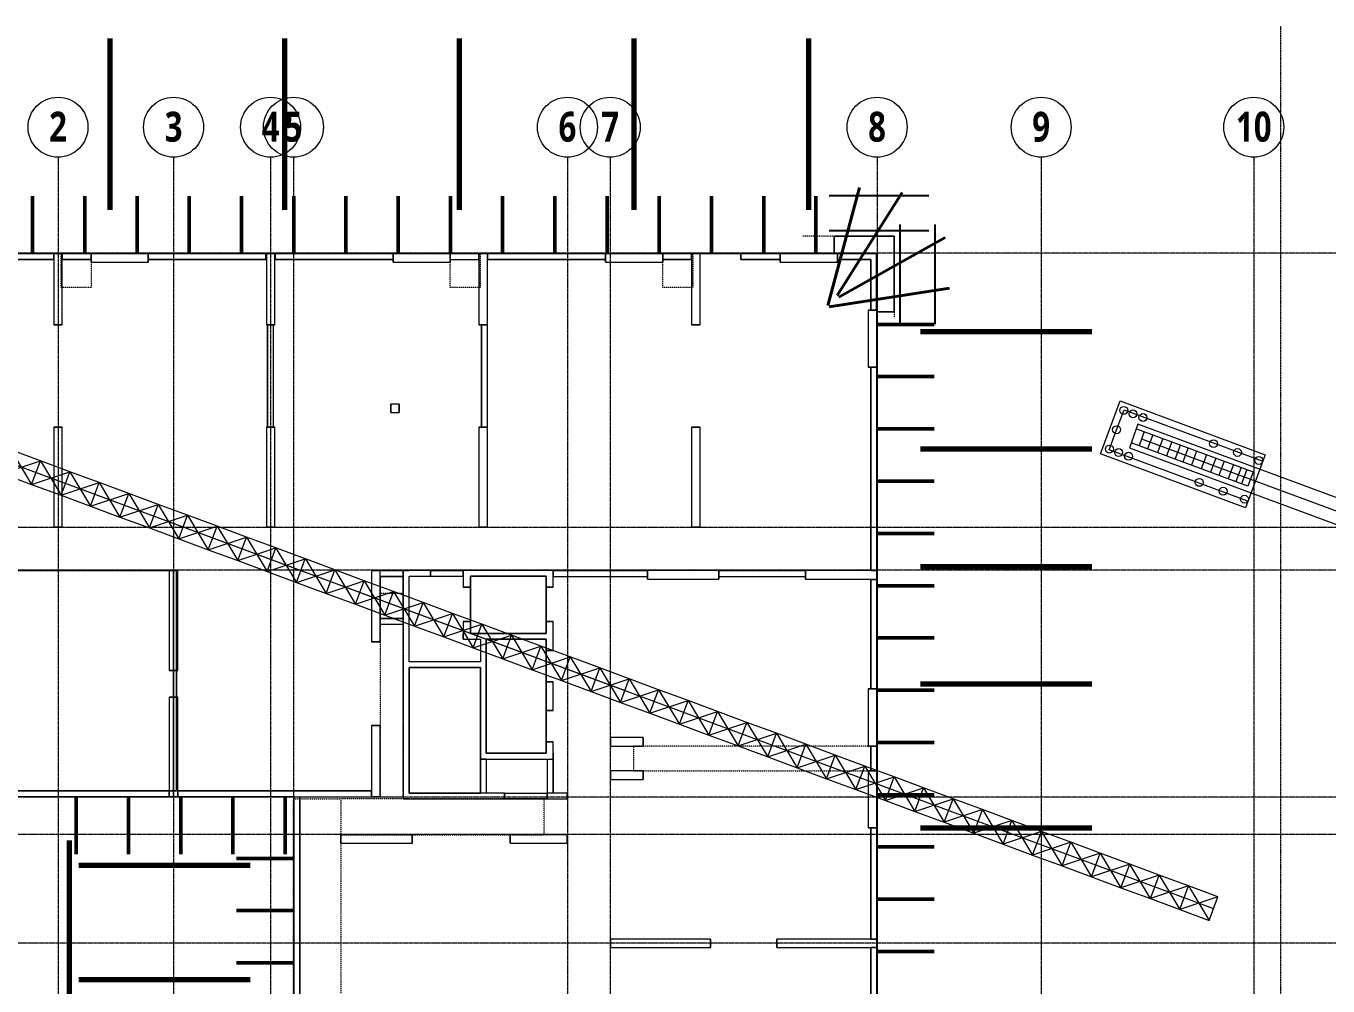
# Model space of a CAD drawing. Header units: millimetres. Extents: x -41779 to 122129, y -6962 to 59838.
# Drawn here: x -18287 to 27333, y 26224 to 59838 of the extents above; entities that cross this region are included whole.
import ezdxf

# ---------------------------------------------------------------- set-up
doc = ezdxf.new("R2010")
doc.units = ezdxf.units.MM
for name, pattern in [('Dash', [6.35, 3.175, -3.175]), ('Dash Dot 3mm', [5, 3, -1, 0, -1]), ('Grid Line', [10, 8, -1, 0, -1])]:
    doc.linetypes.add(name, pattern=pattern)
for name, color, linetype, lineweight in [('A-ANNO-MATC', 214, 'Dash Dot 3mm', 9), ('A-DETL', 90, 'Continuous', 5), ('A-DETL-HDLN', 90, 'Dash', 5), ('A-FLOR', 192, 'Continuous', 5), ('A-WALL', 113, 'Continuous', 15), ('S-BEAM', 12, 'Continuous', 15), ('S-GRID', 1, 'Continuous', 5), ('S-GRID-IDEN', 1, 'Continuous', 9), ('Site Planning 180317_dwg', 8, 'Continuous', 5), ('VATLIEU', 32, 'Continuous', 13)]:
    doc.layers.add(name, color=color, linetype=linetype, lineweight=lineweight)
doc.styles.add('Roboto_B', font='Roboto-Bold.ttf', dxfattribs={"width": 0.8, "height": 1050})

# ---------------------------------------------------------------- blocks, each defined once
blk = doc.blocks.new('BMS-SUPPER STRUCTURE_180317_rvt-1-Level 2 -  I120')
at = {"layer": 'A-FLOR', "color": 9}
for p, q in [((10033, 52481), (12133, 52481)), ((10033, 51871), (10033, 52481)), ((12133, 52481), (12133, 49831)), ((-20127, 51871), (-17317, 51871)), ((-17317, 51871), (-17017, 51871)), ((-17017, 51871), (-16007, 51871)), ((-16007, 51871), (-14007, 51871)), ((-14007, 51871), (-9880, 51871)), ((-9880, 51871), (-9867, 51871)), ((-9867, 51871), (-9567, 51871)), ((-9567, 51871), (-9554, 51871)), ((-9554, 51871), (-5427, 51871)), ((-5427, 51871), (-3427, 51871)), ((-3427, 51871), (-2417, 51871)), ((-2417, 51871), (-2117, 51871)), ((-2117, 51871), (2023, 51871)), ((2023, 51871), (4023, 51871)), ((4023, 51871), (5033, 51871)), ((5033, 51871), (5333, 51871)), ((5333, 51871), (8143, 51871)), ((8143, 51871), (10143, 51871)), ((10143, 51871), (10033, 51871)), ((10033, 51871), (10143, 51871)), ((10143, 51871), (11523, 51871)), ((11523, 51871), (10143, 51871)), ((10143, 51871), (11523, 51871)), ((11523, 51871), (11523, 49891)), ((11523, 49891), (11523, 51871)), ((11523, 51871), (11523, 49891)), ((11523, 49891), (11523, 47891)), ((11523, 49831), (11523, 49891)), ((11523, 49891), (11523, 49831)), ((12133, 49831), (11523, 49831)), ((11523, 47891), (11523, 40771)), ((-13267, 40771), (-20007, 40771)), ((-20007, 40771), (-13267, 40771)), ((-13117, 40771), (-13267, 40771)), ((-13267, 40771), (-13012, 40771)), ((-13117, 37271), (-13117, 40768)), ((-13012, 40768), (-13012, 37271)), ((11523, 40771), (11523, 40471)), ((-5067, 40561), (-5877, 40561)), ((-5877, 40561), (-5877, 39091)), ((-5067, 39091), (-5067, 40561)), ((-67, 40571), (-2717, 40571)), ((-2717, 40571), (-2717, 40191)), ((-2717, 40191), (-2717, 38991)), ((-67, 40191), (-67, 40571)), ((-67, 38991), (-67, 40191)), ((11523, 40471), (11523, 40458)), ((11523, 40458), (11523, 36626)), ((-5877, 39091), (-5067, 39091)), ((-2717, 38991), (-2717, 38571)), ((-67, 38571), (-67, 38991)), ((-2717, 38571), (-67, 38571)), ((-67, 38371), (-2167, 38371)), ((-2167, 38371), (-2167, 34371)), ((-67, 37971), (-67, 38371)), ((-67, 36871), (-67, 37971)), ((-13117, 36341), (-13117, 37271)), ((-13012, 37271), (-13012, 36341)), ((-2367, 37371), (-4867, 37371)), ((-4867, 37371), (-4867, 32971)), ((-2367, 34171), (-2367, 37371)), ((-67, 35871), (-67, 36871)), ((11523, 36626), (11523, 34626)), ((-13117, 33051), (-13117, 36341)), ((-13012, 36341), (-13012, 33051)), ((-67, 34771), (-67, 35871)), ((-67, 34371), (-67, 34771)), ((-2167, 34371), (-67, 34371)), ((11523, 34626), (11523, 33756)), ((-2367, 32971), (-2367, 34171)), ((11523, 33756), (11523, 31756)), ((-13267, 33051), (-19027, 33051)), ((-13117, 33051), (-13267, 33051)), ((-13117, 32841), (-13117, 33051)), ((-13012, 33051), (-13117, 33051)), ((-4867, 32971), (-2367, 32971)), ((-12967, 32841), (-13117, 32841)), ((-8907, 32841), (-12967, 32841)), ((-8907, 24386), (-8907, 32841)), ((11523, 31756), (11523, 27866)), ((11523, 27866), (11523, 27566)), ((11523, 27566), (11523, 23676))]:
    blk.add_line(p, q, dxfattribs=at)
at = {"layer": 'A-FLOR', "color": 55}
for p, q in [((10033, 52481), (10033, 51871)), ((12133, 52481), (10033, 52481)), ((12133, 49831), (12133, 52481)), ((-17317, 51871), (-20127, 51871)), ((-16007, 51871), (-17017, 51871)), ((-9867, 51871), (-14007, 51871)), ((-5427, 51871), (-9567, 51871)), ((-2417, 51871), (-3427, 51871)), ((2023, 51871), (-2117, 51871)), ((5033, 51871), (4023, 51871)), ((8143, 51871), (5333, 51871)), ((11523, 51871), (10143, 51871)), ((11523, 49891), (11523, 51871)), ((11523, 49831), (12133, 49831)), ((11523, 40771), (11523, 47891)), ((-20007, 40771), (-13267, 40771)), ((-13267, 40771), (-20007, 40771)), ((-5877, 40561), (-5067, 40561)), ((-2717, 38991), (-2717, 40191)), ((-67, 40191), (-67, 38991)), ((11523, 36626), (11523, 40471)), ((-5067, 39091), (-5877, 39091)), ((-67, 37971), (-67, 36871)), ((-13117, 37271), (-13117, 36341)), ((-13012, 36341), (-13012, 37271)), ((-67, 35871), (-67, 34771)), ((11523, 33756), (11523, 34626)), ((-2367, 34171), (-2367, 32971)), ((-19027, 33051), (-13267, 33051)), ((-12967, 32841), (-8907, 32841)), ((-8907, 32841), (-8907, 24386)), ((11523, 27866), (11523, 31756)), ((11523, 23676), (11523, 27566))]:
    blk.add_line(p, q, dxfattribs=at)
at = {"layer": 'A-FLOR', "color": 43}
for p, q in [((-17017, 51871), (-17317, 51871)), ((-14007, 51871), (-16007, 51871)), ((-9567, 51871), (-9867, 51871)), ((-3427, 51871), (-5427, 51871)), ((-2117, 51871), (-2417, 51871)), ((4023, 51871), (2023, 51871)), ((5333, 51871), (5033, 51871)), ((10143, 51871), (8143, 51871)), ((11523, 47891), (11523, 49891)), ((-13267, 40771), (-13117, 40771)), ((-13012, 40771), (-13267, 40771)), ((-13117, 40771), (-13117, 37271)), ((-13012, 37271), (-13012, 40771)), ((11523, 40471), (11523, 40771)), ((-5877, 39091), (-5877, 40561)), ((-5067, 40561), (-5067, 39091)), ((-2717, 40191), (-2717, 40571)), ((-2717, 40571), (-67, 40571)), ((-67, 40571), (-67, 40191)), ((-2717, 38571), (-2717, 38991)), ((-67, 38991), (-67, 38571)), ((-67, 38571), (-2717, 38571)), ((-2167, 34371), (-2167, 38371)), ((-2167, 38371), (-67, 38371)), ((-67, 38371), (-67, 37971)), ((-4867, 32971), (-4867, 37371)), ((-4867, 37371), (-2367, 37371)), ((-2367, 37371), (-2367, 34171)), ((-67, 36871), (-67, 35871)), ((11523, 34626), (11523, 36626)), ((-13117, 36341), (-13117, 32841)), ((-13012, 33051), (-13012, 36341)), ((-67, 34771), (-67, 34371)), ((-67, 34371), (-2167, 34371)), ((11523, 31756), (11523, 33756)), ((-13267, 33051), (-13012, 33051)), ((-2367, 32971), (-4867, 32971)), ((-13117, 32841), (-12967, 32841)), ((11523, 27566), (11523, 27866))]:
    blk.add_line(p, q, dxfattribs=at)
at = {"layer": 'A-WALL', "color": 8, "lineweight": 18}
for p, q in [((-17017, 51871), (-17317, 51871)), ((-17317, 51871), (-17317, 49371)), ((-17017, 49371), (-17017, 51871)), ((-14007, 51871), (-16007, 51871)), ((-16007, 51871), (-16007, 51571)), ((-16007, 51571), (-14007, 51571)), ((-14007, 51571), (-14007, 51871)), ((-9567, 51871), (-9867, 51871)), ((-9867, 51871), (-9867, 49371)), ((-9567, 49371), (-9567, 51871)), ((-3427, 51871), (-5427, 51871)), ((-5427, 51871), (-5427, 51571)), ((-5427, 51571), (-3427, 51571)), ((-3427, 51571), (-3427, 51871)), ((-2117, 51871), (-2417, 51871)), ((-2417, 51871), (-2417, 49371)), ((-2117, 49371), (-2117, 51871)), ((4023, 51871), (2023, 51871)), ((2023, 51871), (2023, 51571)), ((2023, 51571), (4023, 51571)), ((4023, 51571), (4023, 51871)), ((5333, 51871), (5033, 51871)), ((5033, 51871), (5033, 49371)), ((5333, 49371), (5333, 51871)), ((10143, 51871), (8143, 51871)), ((8143, 51871), (8143, 51571)), ((8143, 51571), (10143, 51571)), ((10143, 51571), (10143, 51871)), ((11523, 49891), (11223, 49891)), ((11223, 49891), (11223, 47891)), ((11523, 47891), (11523, 49891)), ((-17317, 49371), (-17017, 49371)), ((-9867, 49371), (-9567, 49371)), ((-2417, 49371), (-2117, 49371)), ((5033, 49371), (5333, 49371)), ((11223, 47891), (11523, 47891)), ((-5207, 46601), (-5507, 46601)), ((-5507, 46601), (-5507, 46301)), ((-5207, 46301), (-5207, 46601)), ((-5507, 46301), (-5207, 46301)), ((-17017, 45791), (-17317, 45791)), ((-17317, 45791), (-17317, 42291)), ((-17017, 42291), (-17017, 45791)), ((-9567, 45791), (-9867, 45791)), ((-9867, 45791), (-9867, 42291)), ((-9567, 42291), (-9567, 45791)), ((-2117, 45791), (-2417, 45791)), ((-2417, 45791), (-2417, 42291)), ((-2117, 42291), (-2117, 45791)), ((5333, 45791), (5033, 45791)), ((5033, 45791), (5033, 42291)), ((5333, 42291), (5333, 45791)), ((-17317, 42291), (-17017, 42291)), ((-9867, 42291), (-9567, 42291)), ((-2417, 42291), (-2117, 42291)), ((5033, 42291), (5333, 42291)), ((-12967, 40771), (-13267, 40771)), ((-13267, 40771), (-13267, 37271)), ((-12967, 37271), (-12967, 40771)), ((-5877, 40771), (-6177, 40771)), ((-6177, 40771), (-6177, 38271)), ((-5877, 38271), (-5877, 40771)), ((-4867, 40771), (-5067, 40771)), ((-5067, 40771), (-5067, 37571)), ((-4117, 40771), (-4867, 40771)), ((-4117, 40571), (-4117, 40771)), ((183, 40771), (-2967, 40771)), ((-2967, 40771), (-2967, 40571)), ((183, 40571), (183, 40771)), ((5993, 40771), (3493, 40771)), ((3493, 40771), (3493, 40471)), ((5993, 40471), (5993, 40771)), ((11523, 40771), (9023, 40771)), ((9023, 40771), (9023, 40471)), ((11523, 40471), (11523, 40771)), ((-4867, 37571), (-4867, 40571)), ((-4867, 40571), (-4117, 40571)), ((-2967, 40571), (-2967, 40191)), ((-2967, 40191), (-2717, 40191)), ((-2717, 40571), (-67, 40571)), ((-2717, 40191), (-2717, 40571)), ((-67, 40571), (-67, 40191)), ((-67, 40191), (183, 40191)), ((183, 40191), (183, 40571)), ((3493, 40471), (5993, 40471)), ((9023, 40471), (11523, 40471)), ((-2717, 38991), (-2967, 38991)), ((-2967, 38991), (-2967, 38571)), ((-2717, 38571), (-2717, 38991)), ((183, 38991), (-67, 38991)), ((-67, 38991), (-67, 38571)), ((183, 37971), (183, 38991)), ((-2967, 38571), (-2967, 38371)), ((-2967, 38371), (-2367, 38371)), ((-67, 38571), (-2717, 38571)), ((-2367, 38371), (-2367, 37571)), ((-2167, 34371), (-2167, 38371)), ((-2167, 38371), (-67, 38371)), ((-67, 38371), (-67, 37971)), ((-6177, 38271), (-5877, 38271)), ((-67, 37971), (183, 37971)), ((-5067, 37571), (-5067, 32771)), ((-2367, 37571), (-4867, 37571)), ((-13267, 37271), (-12967, 37271)), ((-4867, 32971), (-4867, 37371)), ((-4867, 37371), (-2367, 37371)), ((-2367, 37371), (-2367, 34171)), ((183, 36871), (-67, 36871)), ((-67, 36871), (-67, 35871)), ((183, 35871), (183, 36871)), ((11223, 36626), (11223, 34626)), ((11523, 36626), (11223, 36626)), ((11523, 34626), (11523, 36626)), ((-12967, 36341), (-13267, 36341)), ((-13267, 36341), (-13267, 32841)), ((-12967, 32841), (-12967, 36341)), ((-67, 35871), (183, 35871)), ((-5877, 35341), (-6177, 35341)), ((-6177, 35341), (-6177, 32841)), ((-5877, 32841), (-5877, 35341)), ((183, 34771), (-67, 34771)), ((-67, 34771), (-67, 34371)), ((183, 34371), (183, 34771)), ((3333, 34926), (2193, 34926)), ((2193, 34926), (2193, 34626)), ((3333, 34626), (3333, 34926)), ((-67, 34371), (-2167, 34371)), ((183, 34171), (183, 34371)), ((2193, 34626), (3333, 34626)), ((11223, 34626), (11523, 34626)), ((-2367, 34171), (-2167, 34171)), ((-2167, 34171), (183, 34171)), ((3333, 33756), (2193, 33756)), ((2193, 33756), (2193, 33456)), ((2193, 33456), (3333, 33456)), ((3333, 33456), (3333, 33756)), ((11223, 33756), (11223, 31756)), ((11523, 33756), (11223, 33756)), ((11523, 31756), (11523, 33756)), ((-1517, 32971), (-4867, 32971)), ((-1517, 32771), (-1517, 32971)), ((673, 32971), (-22, 32971)), ((-22, 32971), (-22, 32771)), ((673, 32771), (673, 32971)), ((-13267, 32841), (-12967, 32841)), ((-6177, 32841), (-5877, 32841)), ((-5067, 32771), (-4867, 32771)), ((-4867, 32771), (-1517, 32771)), ((-22, 32771), (673, 32771)), ((-4757, 31521), (-7257, 31521)), ((-7257, 31521), (-7257, 31221)), ((-4757, 31221), (-4757, 31521)), ((673, 31521), (-1327, 31521)), ((-1327, 31521), (-1327, 31221)), ((673, 31221), (673, 31521)), ((11223, 31756), (11523, 31756)), ((-7257, 31221), (-4757, 31221)), ((-1327, 31221), (673, 31221)), ((5693, 27866), (2193, 27866)), ((2193, 27866), (2193, 27566)), ((5693, 27566), (5693, 27866)), ((11523, 27866), (8023, 27866)), ((8023, 27866), (8023, 27566)), ((11523, 27566), (11523, 27866)), ((2193, 27566), (5693, 27566)), ((8023, 27566), (11523, 27566))]:
    blk.add_line(p, q, dxfattribs=at)
at = {"layer": 'A-WALL', "color": 253, "lineweight": 13}
for p, q in [((-17317, 51871), (-17017, 51871)), ((-17317, 51871), (-17317, 49371)), ((-17017, 49371), (-17017, 51871)), ((-16007, 51571), (-16007, 51871)), ((-14007, 51871), (-16007, 51871)), ((-16007, 51571), (-14007, 51571)), ((-14007, 51871), (-14007, 51571)), ((-9867, 51871), (-9567, 51871)), ((-9867, 51871), (-9867, 49371)), ((-9567, 49371), (-9567, 51871)), ((-5427, 51571), (-5427, 51871)), ((-3427, 51871), (-5427, 51871)), ((-5427, 51571), (-3427, 51571)), ((-3427, 51871), (-3427, 51571)), ((-2417, 51871), (-2117, 51871)), ((-2417, 51871), (-2417, 49371)), ((-2117, 49371), (-2117, 51871)), ((2023, 51571), (2023, 51871)), ((4023, 51871), (2023, 51871)), ((2023, 51571), (4023, 51571)), ((4023, 51871), (4023, 51571)), ((5033, 51871), (5333, 51871)), ((5033, 51871), (5033, 49371)), ((5333, 49371), (5333, 51871)), ((8143, 51571), (8143, 51871)), ((10143, 51871), (8143, 51871)), ((8143, 51571), (10143, 51571)), ((10143, 51871), (10143, 51571)), ((11223, 49891), (11523, 49891)), ((11223, 49891), (11223, 47891)), ((11523, 47891), (11523, 49891)), ((-17017, 49371), (-17317, 49371)), ((-9567, 49371), (-9867, 49371)), ((-2117, 49371), (-2417, 49371)), ((5333, 49371), (5033, 49371)), ((11523, 47891), (11223, 47891)), ((-5507, 46301), (-5507, 46601)), ((-5207, 46601), (-5507, 46601)), ((-5207, 46601), (-5207, 46301)), ((-5507, 46301), (-5207, 46301)), ((-17317, 45791), (-17017, 45791)), ((-17317, 45791), (-17317, 42291)), ((-17017, 42291), (-17017, 45791)), ((-9867, 45791), (-9567, 45791)), ((-9867, 45791), (-9867, 42291)), ((-9567, 42291), (-9567, 45791)), ((-2417, 45791), (-2117, 45791)), ((-2417, 45791), (-2417, 42291)), ((-2117, 42291), (-2117, 45791)), ((5033, 45791), (5333, 45791)), ((5033, 45791), (5033, 42291)), ((5333, 42291), (5333, 45791)), ((-17017, 42291), (-17317, 42291)), ((-9567, 42291), (-9867, 42291)), ((-2117, 42291), (-2417, 42291)), ((5333, 42291), (5033, 42291)), ((-13267, 40771), (-12967, 40771)), ((-13267, 40771), (-13267, 37271)), ((-12967, 37271), (-12967, 40771)), ((-6177, 40771), (-5877, 40771)), ((-6177, 40771), (-6177, 38271)), ((-5877, 38271), (-5877, 40771)), ((-5067, 40771), (-4867, 40771)), ((-5067, 40771), (-5067, 37571)), ((-4117, 40771), (-4867, 40771)), ((-4117, 40771), (-4117, 40571)), ((-2967, 40571), (-2967, 40771)), ((183, 40771), (-2967, 40771)), ((183, 40771), (183, 40571)), ((3493, 40471), (3493, 40771)), ((5993, 40771), (3493, 40771)), ((5993, 40771), (5993, 40471)), ((9023, 40471), (9023, 40771)), ((11523, 40771), (9023, 40771)), ((11523, 40771), (11523, 40471)), ((-4867, 37571), (-4867, 40571)), ((-4867, 40571), (-4117, 40571)), ((-2967, 40571), (-2967, 40191)), ((-2717, 40191), (-2967, 40191)), ((-2717, 40571), (-67, 40571)), ((-2717, 40191), (-2717, 40571)), ((-67, 40571), (-67, 40191)), ((183, 40191), (-67, 40191)), ((183, 40191), (183, 40571)), ((3493, 40471), (5993, 40471)), ((9023, 40471), (11523, 40471)), ((-2967, 38991), (-2717, 38991)), ((-2967, 38991), (-2967, 38571)), ((-2717, 38571), (-2717, 38991)), ((-67, 38991), (183, 38991)), ((-67, 38991), (-67, 38571)), ((183, 37971), (183, 38991)), ((-2967, 38371), (-2967, 38571)), ((-2967, 38371), (-2367, 38371)), ((-67, 38571), (-2717, 38571)), ((-2367, 38371), (-2367, 37571)), ((-2167, 34371), (-2167, 38371)), ((-2167, 38371), (-67, 38371)), ((-67, 38371), (-67, 37971)), ((-5877, 38271), (-6177, 38271)), ((183, 37971), (-67, 37971)), ((-5067, 37571), (-5067, 32771)), ((-2367, 37571), (-4867, 37571)), ((-12967, 37271), (-13267, 37271)), ((-4867, 32971), (-4867, 37371)), ((-4867, 37371), (-2367, 37371)), ((-2367, 37371), (-2367, 34171)), ((-67, 36871), (183, 36871)), ((-67, 36871), (-67, 35871)), ((183, 35871), (183, 36871)), ((11223, 36626), (11223, 34626)), ((11223, 36626), (11523, 36626)), ((11523, 34626), (11523, 36626)), ((-13267, 36341), (-12967, 36341)), ((-13267, 36341), (-13267, 32841)), ((-12967, 32841), (-12967, 36341)), ((183, 35871), (-67, 35871)), ((-6177, 35341), (-5877, 35341)), ((-6177, 35341), (-6177, 32841)), ((-5877, 32841), (-5877, 35341)), ((-67, 34771), (183, 34771)), ((-67, 34771), (-67, 34371)), ((183, 34371), (183, 34771)), ((2193, 34626), (2193, 34926)), ((3333, 34926), (2193, 34926)), ((3333, 34926), (3333, 34626)), ((-67, 34371), (-2167, 34371)), ((183, 34371), (183, 34171)), ((2193, 34626), (3333, 34626)), ((11523, 34626), (11223, 34626)), ((-2167, 34171), (-2367, 34171)), ((-2167, 34171), (183, 34171)), ((2193, 33456), (2193, 33756)), ((3333, 33756), (2193, 33756)), ((2193, 33456), (3333, 33456)), ((3333, 33756), (3333, 33456)), ((11223, 33756), (11223, 31756)), ((11223, 33756), (11523, 33756)), ((11523, 31756), (11523, 33756)), ((-1517, 32971), (-4867, 32971)), ((-1517, 32971), (-1517, 32771)), ((-22, 32771), (-22, 32971)), ((673, 32971), (-22, 32971)), ((673, 32971), (673, 32771)), ((-12967, 32841), (-13267, 32841)), ((-5877, 32841), (-6177, 32841)), ((-4867, 32771), (-5067, 32771)), ((-4867, 32771), (-1517, 32771)), ((-22, 32771), (673, 32771)), ((-7257, 31221), (-7257, 31521)), ((-4757, 31521), (-7257, 31521)), ((-4757, 31521), (-4757, 31221)), ((-1327, 31221), (-1327, 31521)), ((673, 31521), (-1327, 31521)), ((673, 31521), (673, 31221)), ((11523, 31756), (11223, 31756)), ((-7257, 31221), (-4757, 31221)), ((-1327, 31221), (673, 31221)), ((5693, 27866), (2193, 27866)), ((2193, 27566), (2193, 27866)), ((5693, 27866), (5693, 27566)), ((11523, 27866), (8023, 27866)), ((8023, 27566), (8023, 27866)), ((11523, 27866), (11523, 27566)), ((2193, 27566), (5693, 27566)), ((8023, 27566), (11523, 27566))]:
    blk.add_line(p, q, dxfattribs=at)
at = {"layer": 'S-BEAM', "color": 135, "lineweight": 13}
for p, q in [((-17317, 51871), (-20127, 51871)), ((-20127, 51661), (-17317, 51661)), ((-16007, 51871), (-17017, 51871)), ((-17017, 51661), (-16007, 51661)), ((-9880, 51871), (-14007, 51871)), ((-14007, 51661), (-9880, 51661)), ((-9880, 51871), (-9880, 51661)), ((-9554, 51661), (-9554, 51871)), ((-5427, 51871), (-9554, 51871)), ((-9554, 51661), (-5427, 51661)), ((-2417, 51871), (-3427, 51871)), ((-3427, 51661), (-2417, 51661)), ((2023, 51871), (-2117, 51871)), ((-2117, 51661), (2023, 51661)), ((5033, 51861), (4023, 51861)), ((4023, 51661), (5033, 51661)), ((6758, 51661), (6758, 51861)), ((8143, 51861), (6758, 51861)), ((6758, 51661), (8143, 51661)), ((11513, 51861), (10143, 51861)), ((10143, 51661), (11313, 51661)), ((11313, 51661), (11313, 49891)), ((11513, 51661), (11513, 51861)), ((11513, 49891), (11513, 51661)), ((-9822, 49371), (-9822, 45791)), ((-9612, 45791), (-9612, 49371)), ((-2327, 49371), (-2327, 45791)), ((-2117, 45791), (-2117, 49371)), ((11313, 47891), (11313, 45981)), ((11313, 45981), (11313, 40771)), ((11523, 40771), (11523, 45981)), ((3493, 40771), (183, 40771)), ((9023, 40771), (5993, 40771)), ((183, 40561), (3493, 40561)), ((5993, 40561), (9023, 40561)), ((11313, 40458), (11523, 40458)), ((11313, 40458), (11313, 36626)), ((11523, 36626), (11523, 40458)), ((11313, 34626), (11313, 33756)), ((11523, 33756), (11523, 34626)), ((-19027, 33051), (-13267, 33051)), ((-6177, 33051), (-12967, 33051)), ((-13267, 32841), (-19027, 32841)), ((-12967, 32841), (-8907, 32841)), ((-8907, 32841), (-8907, 24386)), ((-8697, 24386), (-8697, 32841)), ((-8697, 32841), (-6177, 32841)), ((11313, 31756), (11313, 27866)), ((11523, 27866), (11523, 31756)), ((11313, 27566), (11313, 23676)), ((11523, 23676), (11523, 27566))]:
    blk.add_line(p, q, dxfattribs=at)
at = {"layer": 'S-BEAM', "color": 254, "lineweight": 13}
for p, q in [((-17317, 51871), (-20127, 51871)), ((-17317, 51661), (-20127, 51661)), ((-16007, 51871), (-17017, 51871)), ((-16007, 51661), (-17017, 51661)), ((-14007, 51871), (-14007, 51661)), ((-9880, 51871), (-14007, 51871)), ((-9880, 51661), (-14007, 51661)), ((-9880, 51661), (-9880, 51871)), ((-9554, 51871), (-9554, 51661)), ((-5427, 51871), (-9554, 51871)), ((-5427, 51661), (-9554, 51661)), ((-5427, 51871), (-5427, 51661)), ((-3427, 51871), (-2417, 51871)), ((-3427, 51661), (-2417, 51661)), ((2023, 51871), (-2117, 51871)), ((2023, 51661), (-2117, 51661)), ((2023, 51661), (2023, 51871)), ((5033, 51861), (4023, 51861)), ((5033, 51661), (4023, 51661)), ((6758, 51861), (6758, 51661)), ((8143, 51861), (6758, 51861)), ((8143, 51661), (6758, 51661)), ((11508, 51861), (10143, 51861)), ((11313, 51661), (10143, 51661)), ((11313, 49891), (11313, 51661)), ((11513, 51856), (11513, 51661)), ((11513, 49891), (11513, 51661)), ((-9822, 45791), (-9822, 49371)), ((-9612, 45791), (-9612, 49371)), ((-2327, 45791), (-2327, 49371)), ((-2117, 45791), (-2117, 49371)), ((11313, 45981), (11313, 47891)), ((11313, 40771), (11313, 45981)), ((11523, 40771), (11523, 45981)), ((-5877, 40771), (-5067, 40771)), ((-5877, 40561), (-5877, 40771)), ((-5067, 40771), (-5067, 40561)), ((-4117, 40771), (-4117, 40571)), ((-4117, 40571), (-4117, 40771)), ((-2967, 40771), (-4117, 40771)), ((-2967, 40771), (-2967, 40571)), ((-2967, 40771), (-2967, 40571)), ((183, 40771), (183, 40571)), ((183, 40771), (3493, 40771)), ((5993, 40771), (9023, 40771)), ((11523, 40771), (11313, 40771)), ((-5877, 40561), (-5067, 40561)), ((-4117, 40571), (-4117, 40561)), ((-2967, 40561), (-4117, 40561)), ((-2967, 40570), (-2967, 40561)), ((-2967, 40570), (-2967, 40561)), ((183, 40561), (3493, 40561)), ((5993, 40561), (9023, 40561)), ((11523, 40458), (11313, 40458)), ((11313, 36626), (11313, 40458)), ((11523, 36626), (11523, 40458)), ((-5067, 39091), (-5877, 39091)), ((-5877, 38881), (-5877, 39091)), ((-5067, 38881), (-5877, 38881)), ((-5067, 39091), (-5067, 38881)), ((11313, 33756), (11313, 34626)), ((11523, 33756), (11523, 34626)), ((-2367, 34171), (-2367, 32971)), ((-2367, 34171), (-2167, 34171)), ((-2167, 34171), (-2367, 34171)), ((-2167, 34171), (-2167, 32971)), ((-17, 32971), (-17, 34171)), ((-17, 34171), (183, 34171)), ((183, 32971), (183, 34171)), ((-19027, 33051), (-13267, 33051)), ((-13267, 33051), (-13267, 32841)), ((-12967, 33051), (-6177, 33051)), ((-2167, 32971), (-2367, 32971)), ((-1517, 32971), (-1517, 32771)), ((-1517, 32971), (-22, 32971)), ((-22, 32971), (-22, 32771)), ((-22, 32771), (-22, 32971)), ((183, 32971), (-17, 32971)), ((183, 32971), (-17, 32971)), ((-12967, 32841), (-8907, 32841)), ((-8907, 32841), (-8907, 24386)), ((-8697, 32841), (-8697, 24386)), ((-8697, 32841), (-6177, 32841)), ((-1517, 32771), (-22, 32771)), ((11313, 27866), (11313, 31756)), ((11523, 27866), (11523, 31756)), ((11313, 23676), (11313, 27566)), ((11523, 23676), (11523, 27566))]:
    blk.add_line(p, q, dxfattribs=at)
at = {"layer": 'S-BEAM', "color": 253, "lineweight": 13}
for p, q in [((-17317, 51661), (-17317, 51871)), ((-17017, 51871), (-17017, 51661)), ((-16007, 51871), (-16007, 51661)), ((-14007, 51661), (-14007, 51871)), ((-5427, 51661), (-5427, 51871)), ((-3427, 51661), (-3427, 51871)), ((-2417, 51661), (-2417, 51871)), ((-2117, 51871), (-2117, 51661)), ((2023, 51871), (2023, 51661)), ((4023, 51661), (4023, 51861)), ((5033, 51661), (5033, 51861)), ((8143, 51861), (8143, 51661)), ((10143, 51661), (10143, 51861)), ((11513, 49891), (11313, 49891)), ((-9822, 49371), (-9612, 49371)), ((-2327, 49371), (-2117, 49371)), ((11313, 47891), (11513, 47891)), ((-9612, 45791), (-9822, 45791)), ((-2117, 45791), (-2327, 45791)), ((-5877, 40771), (-5067, 40771)), ((-4117, 40771), (-2967, 40771)), ((183, 40571), (183, 40771)), ((3493, 40771), (3493, 40561)), ((5993, 40561), (5993, 40771)), ((9023, 40771), (9023, 40561)), ((11313, 40771), (11523, 40771)), ((-5067, 40561), (-5877, 40561)), ((-4117, 40561), (-4117, 40571)), ((-2967, 40561), (-4117, 40561)), ((183, 40561), (183, 40571)), ((-5877, 39091), (-5067, 39091)), ((-5067, 38881), (-5877, 38881)), ((11523, 36626), (11313, 36626)), ((11523, 34626), (11313, 34626)), ((-2367, 32971), (-2367, 34171)), ((-2167, 34171), (-2167, 32971)), ((-17, 32971), (-17, 34171)), ((183, 34171), (183, 32971)), ((11523, 33756), (11313, 33756)), ((-13267, 32841), (-13267, 33051)), ((-12967, 33051), (-12967, 32841)), ((-6177, 32841), (-6177, 33051)), ((-1517, 32771), (-1517, 32971)), ((-1517, 32971), (-22, 32971)), ((-19027, 32841), (-13267, 32841)), ((-22, 32771), (-1517, 32771)), ((11313, 31756), (11523, 31756)), ((11313, 27866), (11523, 27866)), ((11523, 27566), (11313, 27566))]:
    blk.add_line(p, q, dxfattribs=at)
at = {"layer": 'S-BEAM', "color": 10, "lineweight": 13}
for p, q in [((-17317, 51871), (-17317, 51661)), ((-17017, 51661), (-17017, 51871)), ((-16007, 51661), (-16007, 51871)), ((-3427, 51871), (-3427, 51661)), ((-2417, 51871), (-2417, 51661)), ((-2117, 51661), (-2117, 51871)), ((4023, 51861), (4023, 51661)), ((5033, 51861), (5033, 51661)), ((8143, 51661), (8143, 51861)), ((10143, 51861), (10143, 51661)), ((11313, 49891), (11513, 49891)), ((-9612, 49371), (-9822, 49371)), ((-2117, 49371), (-2327, 49371)), ((11513, 47891), (11313, 47891)), ((-9822, 45791), (-9612, 45791)), ((-2327, 45791), (-2117, 45791)), ((-5877, 40561), (-5877, 40771)), ((-5067, 40561), (-5067, 40771)), ((3493, 40561), (3493, 40771)), ((5993, 40771), (5993, 40561)), ((9023, 40561), (9023, 40771)), ((183, 40571), (183, 40561)), ((-5877, 38881), (-5877, 39091)), ((-5067, 39091), (-5067, 38881)), ((11313, 36626), (11523, 36626)), ((11313, 34626), (11523, 34626)), ((-17, 34171), (183, 34171)), ((11313, 33756), (11523, 33756)), ((-12967, 32841), (-12967, 33051)), ((-6177, 33051), (-6177, 32841)), ((-2167, 32971), (-2367, 32971)), ((11523, 31756), (11313, 31756)), ((11523, 27866), (11313, 27866)), ((11313, 27566), (11523, 27566))]:
    blk.add_line(p, q, dxfattribs=at)
blk = doc.blocks.new('Site Planning 180317_dwg_TC1-985155-Level 2 -  I120')
at = {"layer": 'VATLIEU', "color": 254}
for p, q in [((1145730, -337190), (1145547, -337684)), ((1145636, -337445), (1188674, -353366)), ((1146028, -337300), (1145845, -337794)), ((1146374, -337428), (1146191, -337923)), ((1146696, -337547), (1146513, -338042)), ((1146811, -338152), (1146994, -337657)), ((1147266, -337758), (1147083, -338252)), ((1147563, -337868), (1147380, -338362)), ((1147910, -337996), (1147727, -338491)), ((1148232, -338115), (1148049, -338610)), ((1148529, -338225), (1148346, -338720)), ((1148851, -338344), (1148668, -338839)), ((1149123, -338445), (1148940, -338940)), ((1149321, -338519), (1149138, -339013)), ((1157710, -341911), (1209299, -361003)), ((1166851, -345763), (1168188, -345319)), ((1167882, -346145), (1169219, -345701)), ((1168914, -346526), (1170251, -346083)), ((1169946, -346908), (1171283, -346465)), ((1170977, -347290), (1172314, -346846)), ((1172009, -347672), (1173346, -347228)), ((1173041, -348054), (1174378, -347610)), ((1174072, -348435), (1175409, -347992)), ((1175104, -348817), (1176441, -348373)), ((1176135, -349199), (1177472, -348755)), ((1177167, -349581), (1178504, -349137)), ((1178199, -349962), (1179536, -349519)), ((1179230, -350344), (1180567, -349900)), ((1180262, -350726), (1181599, -350282)), ((1181294, -351108), (1182631, -350664)), ((1182325, -351490), (1183662, -351046)), ((1183357, -351871), (1184694, -351428)), ((1184388, -352253), (1185725, -351809)), ((1185420, -352635), (1186757, -352191)), ((1186452, -353017), (1187789, -352573)), ((1187483, -353398), (1188820, -352955)), ((1188515, -353780), (1189852, -353336)), ((1189547, -354162), (1190884, -353718)), ((1190578, -354544), (1191915, -354100)), ((1191610, -354926), (1192947, -354482)), ((1192641, -355307), (1193978, -354864)), ((1193673, -355689), (1195010, -355245)), ((1194705, -356071), (1196042, -355627)), ((1195736, -356453), (1197073, -356009)), ((1196768, -356834), (1198105, -356391)), ((1197800, -357216), (1199137, -356772)), ((1198831, -357598), (1200168, -357154)), ((1200168, -357154), (1200894, -358361)), ((1201200, -357536), (1201926, -358743)), ((1202231, -357918), (1202958, -359125)), ((1203263, -358299), (1203989, -359507)), ((1204294, -358681), (1205021, -359888)), ((1205326, -359062), (1206052, -360270)), ((1207389, -359826), (1208115, -361033)), ((1208421, -360207), (1209147, -361415))]:
    blk.add_line(p, q, dxfattribs=at)
at = {"layer": 'VATLIEU', "color": 254, "flags": 128}
for points in [[(1144194, -337970), (1144881, -336116), (1149964, -337997), (1149277, -339852), (1144194, -337970), (1144881, -336116)], [(1144499, -337826), (1144759, -337123), (1145019, -336420), (1149881, -338220)], [(1149361, -339625), (1144499, -337826), (1144759, -337123)], [(1160280, -342396), (1145500, -336929), (1145210, -337760), (1159974, -343222)], [(1145458, -337089), (1149544, -338601), (1149361, -339095), (1145275, -337583)], [(1166125, -344556), (1166851, -345763), (1167882, -346145), (1168188, -345319), (1167156, -344937)], [(1167156, -344938), (1167882, -346145), (1168914, -346526), (1169219, -345701), (1168188, -345319)], [(1168188, -345319), (1168914, -346526), (1169946, -346908), (1170251, -346083), (1169220, -345701)], [(1169220, -345701), (1169946, -346908), (1170977, -347290), (1171283, -346465), (1170251, -346083)], [(1170251, -346083), (1170977, -347290), (1172009, -347672), (1172314, -346846), (1171283, -346465)], [(1171283, -346465), (1172009, -347672), (1173041, -348054), (1173346, -347228), (1172314, -346846)], [(1172314, -346846), (1173041, -348054), (1174072, -348435), (1174378, -347610), (1173346, -347228)], [(1173346, -347228), (1174072, -348435), (1175104, -348817), (1175409, -347992), (1174378, -347610)], [(1174378, -347610), (1175104, -348817), (1176135, -349199), (1176441, -348373), (1175409, -347992)], [(1175409, -347992), (1176135, -349199), (1177167, -349581), (1177472, -348755), (1176441, -348373)], [(1176441, -348374), (1177167, -349581), (1178199, -349962), (1178504, -349137), (1177473, -348755)], [(1177473, -348755), (1178199, -349962), (1179230, -350344), (1179536, -349519), (1178504, -349137)], [(1178504, -349137), (1179230, -350344), (1180262, -350726), (1180567, -349900), (1179536, -349519)], [(1179536, -349519), (1180262, -350726), (1181294, -351108), (1181599, -350282), (1180567, -349901)], [(1180567, -349901), (1181294, -351108), (1182325, -351490), (1182631, -350664), (1181599, -350282)], [(1181599, -350282), (1182325, -351490), (1183357, -351871), (1183662, -351046), (1182631, -350664)], [(1182631, -350664), (1183357, -351871), (1184388, -352253), (1184694, -351428), (1183662, -351046)], [(1183662, -351046), (1184388, -352253), (1185420, -352635), (1185725, -351809), (1184694, -351428)], [(1184694, -351428), (1185420, -352635), (1186452, -353017), (1186757, -352191), (1185726, -351809)], [(1185726, -351809), (1186452, -353017), (1187483, -353398), (1187789, -352573), (1186757, -352191)], [(1186757, -352191), (1187483, -353398), (1188515, -353780), (1188820, -352955), (1187789, -352573)], [(1187789, -352573), (1188515, -353780), (1189547, -354162), (1189852, -353336), (1188820, -352955)], [(1188820, -352955), (1189547, -354162), (1190578, -354544), (1190884, -353718), (1189852, -353337)], [(1189852, -353337), (1190578, -354544), (1191610, -354926), (1191915, -354100), (1190884, -353718)], [(1190884, -353718), (1191610, -354926), (1192641, -355307), (1192947, -354482), (1191915, -354100)], [(1191915, -354100), (1192641, -355307), (1193673, -355689), (1193978, -354864), (1192947, -354482)], [(1192947, -354482), (1193673, -355689), (1194705, -356071), (1195010, -355245), (1193979, -354864)], [(1193979, -354864), (1194705, -356071), (1195736, -356453), (1196042, -355627), (1195010, -355245)], [(1195010, -355245), (1195736, -356453), (1196768, -356834), (1197073, -356009), (1196042, -355627)], [(1196042, -355627), (1196768, -356834), (1197800, -357216), (1198105, -356391), (1197073, -356009)], [(1197073, -356009), (1197800, -357216), (1198831, -357598), (1199137, -356772), (1198105, -356391)], [(1198105, -356391), (1198831, -357598), (1199863, -357980), (1200168, -357154), (1199137, -356772)], [(1199137, -356773), (1199863, -357980), (1200894, -358361), (1201200, -357536), (1200168, -357154)], [(1205326, -359063), (1203989, -359507), (1205021, -359888), (1205326, -359063), (1204294, -358681), (1202957, -359125), (1203989, -359507), (1204294, -358681), (1203263, -358299), (1201926, -358743), (1202958, -359125), (1203263, -358299), (1202231, -357918), (1200894, -358361), (1201926, -358743), (1202231, -357918), (1201200, -357536), (1199863, -357980)], [(1207084, -360651), (1206358, -359444), (1205021, -359888), (1206052, -360270), (1206358, -359444), (1205326, -359062)], [(1208421, -360207), (1207084, -360651), (1208115, -361033), (1208421, -360207), (1207389, -359826), (1206052, -360269), (1207084, -360651), (1207389, -359826), (1206358, -359444)], [(1209452, -360589), (1208115, -361033), (1209147, -361415), (1209452, -360589), (1208421, -360207)]]:
    blk.add_lwpolyline(points, dxfattribs=at)
at = {"layer": 'VATLIEU', "color": 254}
for centre in [(1145010, -336445), (1145334, -336565), (1145682, -336694), (1144759, -337123), (1148156, -337610), (1144508, -337801), (1144832, -337921), (1145180, -338050), (1148996, -337920), (1149743, -338197), (1147655, -338965), (1148494, -339276), (1149241, -339553)]:
    blk.add_circle(centre, 139, dxfattribs=at)
blk = doc.blocks.new('Site Planning 180317_dwg-985132-Level 2 -  I120')
for p in [(-242937, -288443), (-181797, -295553)]:
    blk.add_blockref('Site Planning 180317_dwg_TC1-985155-Level 2 -  I120', p)
blk = doc.blocks.new('Grid - Circle-565542-Level 2 -  I120')
at = {"layer": 'S-GRID-IDEN'}
blk.add_circle((0, 0), 3.5, dxfattribs=at)

msp = doc.modelspace()

# ---------------------------------------------------------------- linework, layer by layer
at = {"layer": 'A-ANNO-MATC'}
msp.add_line((25681, -6962), (25681, 59838), dxfattribs=at)
at = {"layer": 'A-DETL', "lineweight": 70}
for p, q in [((-15345, 53406), (-15345, 59406)), ((-9223, 53406), (-9223, 59406)), ((-3101, 53406), (-3101, 59406)), ((3021, 53406), (3021, 59406)), ((9143, 53406), (9143, 59406)), ((13058, 49141), (19058, 49141)), ((13058, 45030), (19058, 45030)), ((13058, 40918), (19058, 40918)), ((13058, 36807), (19058, 36807)), ((13058, 31757), (19058, 31757)), ((-16777, 31316), (-16777, 25316)), ((-10432, 30441), (-16432, 30441)), ((-10432, 26441), (-16432, 26441))]:
    msp.add_line(p, q, dxfattribs=at)
at = {"layer": 'A-DETL', "lineweight": 50}
for p, q in [((-18057, 51881), (-18057, 53881)), ((-16227, 51881), (-16227, 53881)), ((-14397, 51881), (-14397, 53881)), ((-12567, 51881), (-12567, 53881)), ((-10737, 51881), (-10737, 53881)), ((-8907, 51881), (-8907, 53881)), ((-7077, 51881), (-7077, 53881)), ((-5247, 51881), (-5247, 53881)), ((-3417, 51881), (-3417, 53881)), ((-1587, 51881), (-1587, 53881)), ((243, 51881), (243, 53881)), ((2073, 51881), (2073, 53881)), ((3903, 51881), (3903, 53881)), ((5733, 51881), (5733, 53881)), ((7563, 51881), (7563, 53881)), ((9393, 51881), (9393, 53881)), ((11533, 49391), (13533, 49391)), ((11533, 47561), (13533, 47561)), ((11533, 45731), (13533, 45731)), ((11533, 43901), (13533, 43901)), ((11533, 42071), (13533, 42071)), ((11533, 40241), (13533, 40241)), ((11533, 38411), (13533, 38411)), ((11533, 36581), (13533, 36581)), ((11533, 34751), (13533, 34751)), ((11533, 32921), (13533, 32921)), ((-16527, 32841), (-16527, 30841)), ((-14697, 32841), (-14697, 30841)), ((-12867, 32841), (-12867, 30841)), ((-11037, 32841), (-11037, 30841)), ((-9207, 32841), (-9207, 30841)), ((11533, 31091), (13533, 31091)), ((-8907, 30691), (-10907, 30691)), ((11533, 29261), (13533, 29261)), ((-8907, 28861), (-10907, 28861)), ((11533, 27431), (13533, 27431)), ((-8907, 27031), (-10907, 27031))]:
    msp.add_line(p, q, dxfattribs=at)
at = {"layer": 'A-DETL', "lineweight": 40}
for p, q in [((9810, 50056), (10913, 54181)), ((12415, 54011), (10136, 50400)), ((10192, 50341), (13914, 52433)), ((9857, 50004), (14076, 50664))]:
    msp.add_line(p, q, dxfattribs=at)
at = {"layer": 'A-DETL', "lineweight": 25}
for p, q in [((9853, 53906), (13353, 53906)), ((9853, 52681), (13353, 52681)), ((12333, 52894), (12333, 49394)), ((13558, 52894), (13558, 49394))]:
    msp.add_line(p, q, dxfattribs=at)
at = {"layer": 'A-DETL'}
msp.add_line((11533, 49831), (11533, 18281), dxfattribs=at)
at = {"layer": 'A-DETL-HDLN'}
for p, q in [((12133, 52481), (8933, 52481)), ((12133, 52481), (12133, 49631)), ((-17062, 51871), (-16007, 51871)), ((-17062, 50681), (-17062, 51871)), ((-16007, 51871), (-16007, 50681)), ((-3427, 51871), (-2372, 51871)), ((-3427, 50681), (-3427, 51871)), ((-2372, 51871), (-2372, 50681)), ((4023, 51871), (5078, 51871)), ((4023, 50681), (4023, 51871)), ((5078, 51871), (5078, 50681)), ((-16007, 50681), (-17062, 50681)), ((-2372, 50681), (-3427, 50681)), ((5078, 50681), (4023, 50681)), ((-5067, 39961), (-5877, 39961)), ((-5877, 39961), (-5877, 32841)), ((-5067, 32841), (-5067, 39961)), ((11523, 34626), (3003, 34626)), ((3003, 34626), (3003, 33756)), ((11523, 33756), (11523, 34626)), ((3003, 33756), (11523, 33756)), ((-8917, 32771), (-7257, 32771)), ((-8917, 23121), (-8917, 32771)), ((-7257, 32771), (-7257, 31521)), ((-137, 32771), (-7257, 32771)), ((-7257, 32771), (-7257, 23121)), ((-5877, 32841), (-5067, 32841)), ((-137, 31521), (-137, 32771)), ((-7257, 31521), (-137, 31521))]:
    msp.add_line(p, q, dxfattribs=at)
at = {"layer": 'S-GRID', "linetype": 'Grid Line'}
for p, q in [((-17167, 55247), (-17167, -1908)), ((-13117, 55247), (-13117, -1908)), ((-9717, 55247), (-9717, -1908)), ((-8917, 55247), (-8917, -1908)), ((683, 55247), (683, -1908)), ((2183, 55247), (2183, -1908)), ((11533, 55247), (11533, -1908)), ((17283, 55247), (17283, -1908)), ((24733, 55247), (24733, -1908)), ((76597, 51881), (-26915, 51881)), ((76597, 42281), (-26915, 42281)), ((76597, 40781), (-26915, 40781)), ((76597, 32831), (-26915, 32831)), ((76597, 31531), (-26915, 31531)), ((76597, 27716), (-26915, 27716))]:
    msp.add_line(p, q, dxfattribs=at)

# ---------------------------------------------------------------- block references
at = {"lineweight": 5}
msp.add_blockref('BMS-SUPPER STRUCTURE_180317_rvt-1-Level 2 -  I120', (0, 0), dxfattribs=at)
at = {"layer": 'S-GRID-IDEN', "xscale": 299.9999999999997, "yscale": 299.9999999999997, "zscale": 299.9999999999997, "rotation": 180}
for p in [(-17167, 56297), (-13117, 56297), (-9717, 56297), (-8917, 56297), (683, 56297), (2183, 56297), (11533, 56297), (17283, 56297), (24733, 56297)]:
    msp.add_blockref('Grid - Circle-565542-Level 2 -  I120', p, dxfattribs=at)
at = {"layer": 'Site Planning 180317_dwg', "color": 254, "lineweight": 13}
msp.add_blockref('Site Planning 180317_dwg-985132-Level 2 -  I120', (-943036, 678377), dxfattribs=at)

# ---------------------------------------------------------------- texts
at = {"layer": 'S-GRID-IDEN', "lineweight": 5, "char_height": 1050, "attachment_point": 2, "line_spacing_factor": 1.016846, "style": 'Roboto_B'}
for s, insert, width in [('\\fRoboto|b1|i0|c0|p2|;\\W.8;2', (-17167, 56839), 807.5), ('\\fRoboto|b1|i0|c0|p2|;\\W.8;3', (-13117, 56839), 807.5), ('\\fRoboto|b1|i0|c0|p2|;\\W.8;4', (-9717, 56839), 807.5), ('\\fRoboto|b1|i0|c0|p2|;\\W.8;5', (-8917, 56839), 807.5), ('\\fRoboto|b1|i0|c0|p2|;\\W.8;6', (683, 56839), 807.5), ('\\fRoboto|b1|i0|c0|p2|;\\W.8;7', (2183, 56839), 807.5), ('\\fRoboto|b1|i0|c0|p2|;\\W.8;8', (11533, 56839), 807.5), ('\\fRoboto|b1|i0|c0|p2|;\\W.8;9', (17283, 56839), 807.5), ('10', (24733, 56839), 1615.01)]:
    msp.add_mtext(s, dxfattribs=dict(at, insert=insert, width=width))

doc.saveas('drawing.dxf')
